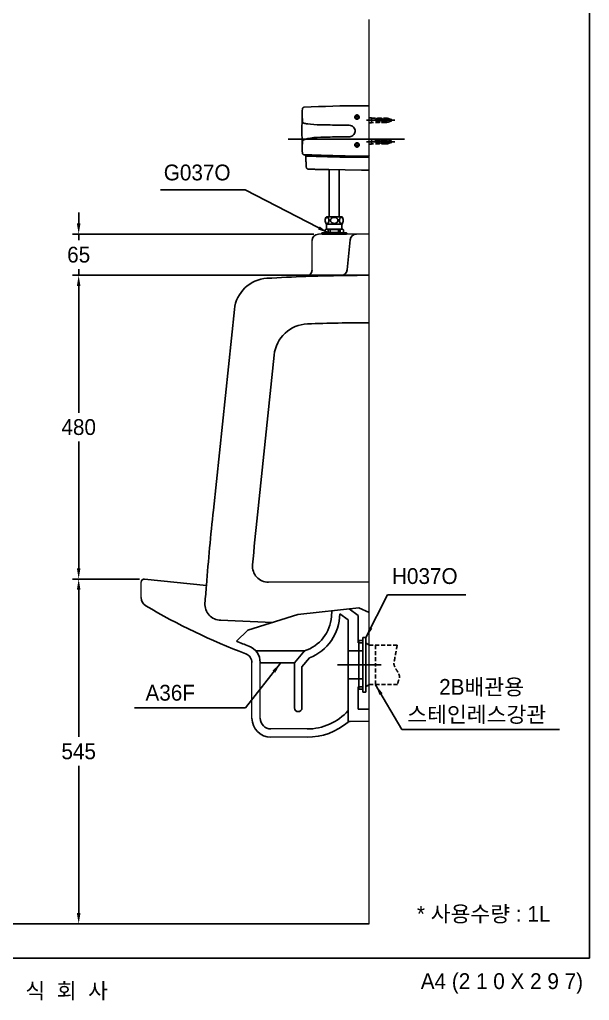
# Model space of a CAD drawing. Header units: millimetres. Extents: x 0 to 3797, y -67 to 2530.
# Drawn here: x 900 to 1800, y -67 to 1483 of the extents above; entities that cross this region are included whole.
import ezdxf
from ezdxf.enums import TextEntityAlignment as Align
from ezdxf.lldxf.tags import DXFTag

# ---------------------------------------------------------------- set-up
doc = ezdxf.new("R2010")
doc.units = ezdxf.units.MM
doc.linetypes.add('DASHED2', pattern=[9.525, 6.35, -3.175])
for name, color, linetype in [('TEXT', 7, 'Continuous'), ('내부선 및 부속', 4, 'Continuous'), ('도각라인', 255, 'Continuous'), ('외형선', 3, 'Continuous'), ('점선', 6, 'DASHED2'), ('중심선', 1, 'DASHED'), ('치수선', 7, 'Continuous')]:
    doc.layers.add(name, color=color, linetype=linetype)
doc.styles.add('____', font='')
doc.styles.add('타이틀', font='H2GTRM.TTF', dxfattribs={"height": 25})
doc.styles.get('____').set_extended_font_data('굴림')
tags = doc.linetypes.add('DASHDOT', pattern=[70, 31, -13, 13, -13]).pattern_tags.tags
tags[10:11] = [DXFTag(74, 4), DXFTag(75, 0), DXFTag(340, '0'), DXFTag(46, 0.0), DXFTag(50, 0.0), DXFTag(44, 0.0), DXFTag(45, 0.0)]
tags[8:9] = [DXFTag(74, 4), DXFTag(75, 0), DXFTag(340, '0'), DXFTag(46, 0.0), DXFTag(50, 0.0), DXFTag(44, 0.0), DXFTag(45, 0.0)]
tags[6:7] = [DXFTag(74, 4), DXFTag(75, 0), DXFTag(340, '0'), DXFTag(46, 0.0), DXFTag(50, 0.0), DXFTag(44, 0.0), DXFTag(45, 0.0)]
tags[4:5] = [DXFTag(74, 4), DXFTag(75, 0), DXFTag(340, '0'), DXFTag(46, 0.0), DXFTag(50, 0.0), DXFTag(44, 0.0), DXFTag(45, 0.0)]
tags = doc.linetypes.add('DASHED', pattern=[25.72, 12.86, -12.86]).pattern_tags.tags
tags[6:7] = [DXFTag(74, 4), DXFTag(75, 0), DXFTag(340, '0'), DXFTag(46, 0.0), DXFTag(50, 0.0), DXFTag(44, 0.0), DXFTag(45, 0.0)]
tags[4:5] = [DXFTag(74, 4), DXFTag(75, 0), DXFTag(340, '0'), DXFTag(46, 0.0), DXFTag(50, 0.0), DXFTag(44, 0.0), DXFTag(45, 0.0)]
doc.dimstyles.new('MSADIM', dxfattribs={"dimtxt": 33, "dimasz": 17, "dimexe": 10, "dimexo": 7.5, "dimgap": 10, "dimtad": 0, "dimtih": 1, "dimtoh": 1, "dimdec": 0, "dimzin": 1, "dimdsep": 46, "dimtxsty": '____', "dimcen": 11.25, "dimadec": 0, "dimazin": 0, "dimtfac": 1, "dimtdec": 0, "dimtix": 1, "dimtmove": 0, "dimatfit": 3, "dimfxl": 0, "dimtolj": 1, "dimtzin": 1, "dimarcsym": 0})

# ---------------------------------------------------------------- blocks, each defined once
blk = doc.blocks.new('*D33')
at = {"layer": '치수선', "color": 0, "linetype": 'Continuous', "lineweight": -2}
for p, q in [((1444.5, 1079), (983.3, 1079)), ((993.3, 1062), (993.3, 861.9)), ((993.3, 616), (993.3, 816.2)), ((1089.5, 599), (983.3, 599))]:
    blk.add_line(p, q, dxfattribs=at)
at = {"layer": '치수선', "color": 0, "linetype": 'Continuous'}
for points in [[(990.4, 1062), (996.1, 1062), (993.3, 1079)], [(990.4, 616), (996.1, 616), (993.3, 599)]]:
    blk.add_solid(points, dxfattribs=at)
at = {"layer": '치수선', "color": 0, "linetype": 'Continuous', "insert": (993.3, 839), "char_height": 25, "attachment_point": 5, "style": '____'}
blk.add_mtext('\\A1;480', dxfattribs=at)
blk = doc.blocks.new('*D32')
at = {"layer": '치수선', "color": 0, "linetype": 'Continuous', "lineweight": -2}
for p, q in [((993.3, 1161), (993.3, 1178)), ((1364.5, 1144), (983.3, 1144)), ((993.3, 1144), (993.3, 1134.4)), ((993.3, 1079), (993.3, 1088.7)), ((1000.8, 1079), (1003.3, 1079)), ((993.3, 1062), (993.3, 1045))]:
    blk.add_line(p, q, dxfattribs=at)
at = {"layer": '치수선', "color": 0, "linetype": 'Continuous'}
for points in [[(990.4, 1161), (996.1, 1161), (993.3, 1144)], [(990.4, 1062), (996.1, 1062), (993.3, 1079)]]:
    blk.add_solid(points, dxfattribs=at)
at = {"layer": '치수선', "color": 0, "linetype": 'Continuous', "insert": (993.3, 1111.5), "char_height": 25, "attachment_point": 5, "style": '____'}
blk.add_mtext('\\A1;65', dxfattribs=at)
blk = doc.blocks.new('*D31')
at = {"layer": '치수선', "color": 0, "linetype": 'Continuous', "lineweight": -2}
for p, q in [((1000.8, 599), (1003.3, 599)), ((993.3, 582), (993.3, 349.4)), ((993.3, 71), (993.3, 303.7)), ((1000.8, 54), (1003.3, 54))]:
    blk.add_line(p, q, dxfattribs=at)
at = {"layer": '치수선', "color": 0, "linetype": 'Continuous'}
for points in [[(990.4, 582), (996.1, 582), (993.3, 599)], [(990.4, 71), (996.1, 71), (993.3, 54)]]:
    blk.add_solid(points, dxfattribs=at)
at = {"layer": '치수선', "color": 0, "linetype": 'Continuous', "insert": (993.3, 326.5), "char_height": 25, "attachment_point": 5, "style": '____'}
blk.add_mtext('\\A1;545', dxfattribs=at)

msp = doc.modelspace()

# ---------------------------------------------------------------- linework, layer by layer
at = {"layer": '내부선 및 부속', "linetype": 'Continuous'}
for p, q in [((1451, 1346.8), (1440, 1347)), ((1451, 1267.6), (1440, 1267.4)), ((1440, 1265.5), (1451, 1265.5)), ((1440, 1245), (1388.4, 1246)), ((1389.1, 1245.8), (1389.1, 1171.5)), ((1404.9, 1245.5), (1404.9, 1171.5)), ((1440, 1245), (1451, 1245.2)), ((1382.9, 1167), (1382.8, 1166.6)), ((1382.8, 1166.6), (1382.8, 1165.8)), ((1382.8, 1165.8), (1382.9, 1164.8)), ((1383, 1167.5), (1382.9, 1167.3)), ((1382.9, 1167.3), (1382.9, 1167)), ((1382.9, 1164.8), (1382.9, 1164.5)), ((1382.9, 1164.5), (1383, 1164.1)), ((1383.1, 1168), (1383, 1167.7)), ((1383, 1167.7), (1383, 1167.5)), ((1383, 1164.1), (1383, 1163.9)), ((1383, 1163.9), (1383.1, 1163.7)), ((1383.2, 1168.2), (1383.1, 1168)), ((1383.1, 1163.7), (1383.2, 1163.5)), ((1383.3, 1168.5), (1383.2, 1168.3)), ((1383.2, 1168.3), (1383.2, 1168.2)), ((1383.2, 1163.5), (1383.2, 1163.3)), ((1383.2, 1163.3), (1383.3, 1163.2)), ((1383.4, 1168.8), (1383.3, 1168.6)), ((1383.3, 1168.6), (1383.3, 1168.5)), ((1383.3, 1163.2), (1383.3, 1163)), ((1383.3, 1163), (1383.4, 1162.9)), ((1383.5, 1168.9), (1383.4, 1168.8)), ((1383.4, 1162.9), (1383.4, 1162.8)), ((1383.4, 1162.8), (1383.5, 1162.6)), ((1383.6, 1169.1), (1383.5, 1169)), ((1383.5, 1169), (1383.5, 1168.9)), ((1383.5, 1162.6), (1383.6, 1162.5)), ((1383.7, 1169.2), (1383.6, 1169.1)), ((1383.6, 1162.5), (1383.6, 1162.4)), ((1383.8, 1169.4), (1383.7, 1169.2)), ((1383.9, 1169.6), (1383.8, 1169.5)), ((1383.8, 1169.5), (1383.8, 1169.4)), ((1384, 1169.7), (1383.9, 1169.6)), ((1384.1, 1169.8), (1384, 1169.7)), ((1384.2, 1169.9), (1384.1, 1169.8)), ((1384.3, 1170), (1384.2, 1170)), ((1384.2, 1170), (1384.2, 1169.9)), ((1384.4, 1170.1), (1384.3, 1170)), ((1384.5, 1170.2), (1384.4, 1170.1)), ((1384.6, 1170.3), (1384.5, 1170.2)), ((1384.6, 1171.5), (1397, 1171.5)), ((1384.7, 1170.3), (1384.6, 1170.3)), ((1384.8, 1170.4), (1384.7, 1170.3)), ((1384.9, 1170.4), (1384.8, 1170.4)), ((1385, 1170.5), (1384.9, 1170.4)), ((1385.1, 1170.5), (1385, 1170.5)), ((1385.4, 1170.6), (1385.1, 1170.5)), ((1385.6, 1170.6), (1385.4, 1170.6)), ((1385.7, 1170.6), (1385.6, 1170.6)), ((1385.9, 1170.6), (1385.7, 1170.6)), ((1386.1, 1170.6), (1385.9, 1170.6)), ((1386.3, 1170.5), (1386.1, 1170.6)), ((1386.4, 1170.5), (1386.3, 1170.5)), ((1386.5, 1170.4), (1386.4, 1170.5)), ((1386.6, 1170.4), (1386.5, 1170.4)), ((1386.7, 1170.3), (1386.6, 1170.4)), ((1386.8, 1170.3), (1386.7, 1170.3)), ((1386.9, 1170.2), (1386.8, 1170.3)), ((1387, 1170.1), (1386.9, 1170.2)), ((1386.9, 1170.2), (1386.9, 1170.2)), ((1387.1, 1170), (1387, 1170.1)), ((1387.2, 1169.9), (1387.1, 1170)), ((1387.3, 1169.8), (1387.2, 1169.9)), ((1387.4, 1169.7), (1387.3, 1169.8)), ((1387.5, 1169.6), (1387.4, 1169.7)), ((1387.5, 1169.5), (1387.5, 1169.6)), ((1387.6, 1169.4), (1387.5, 1169.5)), ((1387.7, 1169.3), (1387.6, 1169.4)), ((1387.8, 1169.2), (1387.7, 1169.3)), ((1387.8, 1169.1), (1387.8, 1169.2)), ((1387.9, 1168.9), (1387.8, 1169.1)), ((1388, 1168.8), (1387.9, 1168.9)), ((1388, 1168.7), (1388, 1168.8)), ((1388.1, 1168.5), (1388, 1168.7)), ((1388.2, 1168.4), (1388.1, 1168.5)), ((1388.2, 1168.3), (1388.2, 1168.4)), ((1388.3, 1168.1), (1388.2, 1168.3)), ((1388.3, 1167.9), (1388.3, 1168.1)), ((1388.4, 1167.7), (1388.3, 1167.9)), ((1388.4, 1167.4), (1388.4, 1167.7)), ((1388.5, 1167.1), (1388.4, 1167.4)), ((1388.6, 1166.8), (1388.5, 1167.1)), ((1388.6, 1165.8), (1388.6, 1166.8)), ((1389.1, 1171.5), (1404.9, 1171.5)), ((1391.1, 1165.5), (1391.3, 1164.8)), ((1391.3, 1164.8), (1391.4, 1164.2)), ((1391.4, 1164.2), (1391.6, 1163.9)), ((1391.7, 1167.8), (1391.5, 1167.5)), ((1391.6, 1163.9), (1391.8, 1163.5)), ((1391.9, 1168.2), (1391.7, 1167.8)), ((1391.8, 1163.5), (1392, 1163.2)), ((1392.1, 1168.5), (1391.9, 1168.2)), ((1392, 1163.2), (1392.2, 1163)), ((1392.4, 1168.8), (1392.1, 1168.5)), ((1392.2, 1163), (1392.6, 1162.6)), ((1392.7, 1169.1), (1392.4, 1168.8)), ((1392.6, 1162.6), (1392.8, 1162.4)), ((1393, 1169.3), (1392.7, 1169.1)), ((1393.4, 1169.6), (1393, 1169.3)), ((1393.7, 1169.8), (1393.4, 1169.6)), ((1394.1, 1170), (1393.7, 1169.8)), ((1394.6, 1170.2), (1394.1, 1170)), ((1395.2, 1170.4), (1394.6, 1170.2)), ((1409.3, 1171.5), (1397, 1171.5)), ((1399.3, 1170.2), (1398.8, 1170.4)), ((1399.8, 1170), (1399.3, 1170.2)), ((1400.2, 1169.8), (1399.8, 1170)), ((1400.6, 1169.6), (1400.2, 1169.8)), ((1400.9, 1169.3), (1400.6, 1169.6)), ((1401.2, 1169.1), (1400.9, 1169.3)), ((1401.1, 1162.4), (1401.4, 1162.6)), ((1401.6, 1168.8), (1401.2, 1169.1)), ((1401.4, 1162.6), (1401.7, 1163)), ((1401.8, 1168.5), (1401.6, 1168.8)), ((1401.7, 1163), (1401.9, 1163.2)), ((1402, 1168.2), (1401.8, 1168.5)), ((1401.9, 1163.2), (1402.1, 1163.5)), ((1402.3, 1167.8), (1402, 1168.2)), ((1402.1, 1163.5), (1402.3, 1163.9)), ((1402.4, 1167.5), (1402.3, 1167.8)), ((1402.3, 1163.9), (1402.5, 1164.2)), ((1402.5, 1164.2), (1402.7, 1164.8)), ((1402.7, 1164.8), (1402.8, 1165.5)), ((1405.4, 1166.8), (1405.3, 1165.8)), ((1405.5, 1167.4), (1405.4, 1167.1)), ((1405.4, 1167.1), (1405.4, 1166.8)), ((1405.6, 1167.9), (1405.5, 1167.7)), ((1405.5, 1167.7), (1405.5, 1167.4)), ((1405.7, 1168.1), (1405.6, 1167.9)), ((1405.8, 1168.4), (1405.7, 1168.3)), ((1405.7, 1168.3), (1405.7, 1168.1)), ((1405.9, 1168.7), (1405.8, 1168.5)), ((1405.8, 1168.5), (1405.8, 1168.4)), ((1406, 1168.8), (1405.9, 1168.7)), ((1406.1, 1169.1), (1406, 1168.9)), ((1406, 1168.9), (1406, 1168.8)), ((1406.2, 1169.2), (1406.1, 1169.1)), ((1406.3, 1169.4), (1406.2, 1169.3)), ((1406.2, 1169.3), (1406.2, 1169.2)), ((1406.4, 1169.5), (1406.3, 1169.4)), ((1406.5, 1169.6), (1406.4, 1169.5)), ((1406.6, 1169.8), (1406.5, 1169.7)), ((1406.5, 1169.7), (1406.5, 1169.6)), ((1406.7, 1169.9), (1406.6, 1169.8)), ((1406.8, 1170), (1406.7, 1169.9)), ((1406.9, 1170.1), (1406.8, 1170)), ((1407, 1170.2), (1406.9, 1170.1)), ((1407.1, 1170.2), (1407, 1170.2)), ((1407.2, 1170.3), (1407.1, 1170.2)), ((1407.3, 1170.3), (1407.2, 1170.3)), ((1407.4, 1170.4), (1407.3, 1170.3)), ((1407.5, 1170.4), (1407.4, 1170.4)), ((1407.6, 1170.5), (1407.5, 1170.4)), ((1407.7, 1170.5), (1407.6, 1170.5)), ((1407.9, 1170.6), (1407.7, 1170.5)), ((1408.1, 1170.6), (1407.9, 1170.6)), ((1408.2, 1170.6), (1408.1, 1170.6)), ((1408.4, 1170.6), (1408.2, 1170.6)), ((1408.6, 1170.6), (1408.4, 1170.6)), ((1408.8, 1170.5), (1408.6, 1170.6)), ((1408.9, 1170.5), (1408.8, 1170.5)), ((1409, 1170.4), (1408.9, 1170.5)), ((1409.1, 1170.4), (1409, 1170.4)), ((1409.2, 1170.3), (1409.1, 1170.4)), ((1409.3, 1170.3), (1409.2, 1170.3)), ((1409.4, 1170.2), (1409.3, 1170.3)), ((1409.5, 1170.1), (1409.4, 1170.2)), ((1409.6, 1170), (1409.5, 1170.1)), ((1409.7, 1170), (1409.6, 1170)), ((1409.8, 1169.9), (1409.7, 1170)), ((1409.9, 1169.8), (1409.8, 1169.9)), ((1409.9, 1169.7), (1409.9, 1169.8)), ((1410, 1169.6), (1409.9, 1169.7)), ((1410.1, 1169.5), (1410, 1169.6)), ((1410.2, 1169.4), (1410.1, 1169.5)), ((1410.3, 1169.2), (1410.2, 1169.4)), ((1410.3, 1169.1), (1410.3, 1169.2)), ((1410.4, 1169), (1410.3, 1169.1)), ((1410.3, 1162.4), (1410.4, 1162.5)), ((1410.5, 1168.9), (1410.4, 1169)), ((1410.4, 1162.6), (1410.5, 1162.8)), ((1410.4, 1162.5), (1410.4, 1162.6)), ((1410.5, 1168.8), (1410.5, 1168.9)), ((1410.6, 1168.6), (1410.5, 1168.8)), ((1410.5, 1162.8), (1410.6, 1162.9)), ((1410.6, 1168.5), (1410.6, 1168.6)), ((1410.7, 1168.3), (1410.6, 1168.5)), ((1410.6, 1163), (1410.7, 1163.2)), ((1410.6, 1162.9), (1410.6, 1163)), ((1410.8, 1168.2), (1410.7, 1168.3)), ((1410.7, 1163.3), (1410.8, 1163.5)), ((1410.7, 1163.2), (1410.7, 1163.3)), ((1410.8, 1168), (1410.8, 1168.2)), ((1410.9, 1167.7), (1410.8, 1168)), ((1410.8, 1163.7), (1410.9, 1163.9)), ((1410.8, 1163.5), (1410.8, 1163.7)), ((1410.9, 1167.5), (1410.9, 1167.7)), ((1411, 1167.3), (1410.9, 1167.5)), ((1410.9, 1163.9), (1411, 1164.1)), ((1411.1, 1167), (1411, 1167.3)), ((1411, 1164.5), (1411.1, 1164.8)), ((1411, 1164.1), (1411, 1164.5)), ((1411.1, 1166.6), (1411.1, 1167)), ((1411.1, 1165.8), (1411.1, 1166.6)), ((1411.1, 1164.8), (1411.1, 1165.8)), ((1382.5, 1151.1), (1384, 1152)), ((1382.5, 1151.1), (1382.5, 1147)), ((1383.6, 1162.4), (1383.7, 1162.3)), ((1383.7, 1162.3), (1383.8, 1162.2)), ((1383.8, 1162.2), (1383.9, 1162)), ((1383.9, 1162), (1383.9, 1161.9)), ((1383.9, 1161.9), (1384, 1161.8)), ((1384, 1161.8), (1384.1, 1161.8)), ((1397, 1152), (1384, 1152)), ((1384.1, 1161.8), (1384.2, 1161.7)), ((1384.2, 1161.7), (1384.3, 1161.6)), ((1384.3, 1161.6), (1384.4, 1161.5)), ((1384.4, 1161.5), (1384.5, 1161.4)), ((1384.5, 1161.4), (1384.6, 1161.4)), ((1384.6, 1161.4), (1384.7, 1161.3)), ((1388.5, 1160), (1384.6, 1160)), ((1384.7, 1161.3), (1384.8, 1161.2)), ((1384.8, 1161.2), (1384.9, 1161.2)), ((1384.9, 1161.2), (1384.9, 1161.1)), ((1384.9, 1161.1), (1385, 1161.1)), ((1385, 1161.1), (1385.1, 1161.1)), ((1385, 1160), (1385, 1152)), ((1385.1, 1161.1), (1385.4, 1161)), ((1385.4, 1161), (1385.6, 1161)), ((1385.6, 1161), (1385.7, 1161)), ((1385.7, 1161), (1385.9, 1161)), ((1385.9, 1161), (1386.1, 1161)), ((1386.1, 1161), (1386.3, 1161.1)), ((1386.3, 1161.1), (1386.4, 1161.1)), ((1386.4, 1161.1), (1386.5, 1161.2)), ((1386.5, 1161.2), (1386.6, 1161.2)), ((1386.6, 1161.2), (1386.7, 1161.3)), ((1386.7, 1161.3), (1386.8, 1161.3)), ((1386.8, 1161.3), (1386.9, 1161.4)), ((1386.9, 1161.4), (1387, 1161.5)), ((1387, 1161.5), (1387.1, 1161.5)), ((1387.1, 1161.5), (1387.2, 1161.6)), ((1387.2, 1161.6), (1387.3, 1161.7)), ((1387.3, 1161.8), (1387.4, 1161.9)), ((1387.3, 1161.7), (1387.3, 1161.8)), ((1387.4, 1161.9), (1387.5, 1162)), ((1387.5, 1151), (1387.5, 1149)), ((1387.5, 1149), (1387.5, 1147)), ((1397, 1160), (1388.5, 1160)), ((1390.5, 1151), (1390.5, 1149)), ((1390.5, 1149), (1390.5, 1147)), ((1392.8, 1162.4), (1393.1, 1162.2)), ((1393.1, 1162.2), (1393.5, 1161.9)), ((1397, 1160), (1405.5, 1160)), ((1397, 1152), (1410, 1152)), ((1400.5, 1161.9), (1400.8, 1162.2)), ((1400.8, 1162.2), (1401.1, 1162.4)), ((1403.5, 1151), (1403.5, 1149)), ((1403.5, 1149), (1403.5, 1147)), ((1405.5, 1160), (1409.3, 1160)), ((1406.4, 1162), (1406.5, 1161.9)), ((1406.5, 1161.9), (1406.6, 1161.8)), ((1406.5, 1151), (1406.5, 1149)), ((1406.5, 1149), (1406.5, 1147)), ((1406.6, 1161.8), (1406.7, 1161.7)), ((1406.7, 1161.7), (1406.8, 1161.6)), ((1406.8, 1161.6), (1406.9, 1161.5)), ((1406.9, 1161.5), (1406.9, 1161.5)), ((1406.9, 1161.5), (1407, 1161.4)), ((1407, 1161.4), (1407.1, 1161.3)), ((1407.1, 1161.3), (1407.2, 1161.3)), ((1407.2, 1161.3), (1407.3, 1161.2)), ((1407.3, 1161.2), (1407.4, 1161.2)), ((1407.4, 1161.2), (1407.5, 1161.1)), ((1407.5, 1161.1), (1407.6, 1161.1)), ((1407.6, 1161.1), (1407.9, 1161)), ((1407.9, 1161), (1408.1, 1161)), ((1408.1, 1161), (1408.2, 1161)), ((1408.2, 1161), (1408.4, 1161)), ((1408.4, 1161), (1408.6, 1161)), ((1408.6, 1161), (1408.8, 1161.1)), ((1408.8, 1161.1), (1408.9, 1161.1)), ((1408.9, 1161.1), (1409, 1161.1)), ((1409, 1161.1), (1409.1, 1161.2)), ((1409, 1160), (1409, 1152)), ((1409.1, 1161.2), (1409.2, 1161.2)), ((1409.2, 1161.2), (1409.3, 1161.3)), ((1409.3, 1161.3), (1409.4, 1161.4)), ((1409.4, 1161.4), (1409.5, 1161.4)), ((1409.5, 1161.4), (1409.6, 1161.5)), ((1409.6, 1161.6), (1409.7, 1161.7)), ((1409.6, 1161.5), (1409.6, 1161.6)), ((1409.7, 1161.7), (1409.8, 1161.8)), ((1409.8, 1161.8), (1409.9, 1161.8)), ((1409.9, 1161.8), (1410, 1161.9)), ((1410, 1161.9), (1410.1, 1162)), ((1411.5, 1151.1), (1410, 1152)), ((1410.1, 1162.2), (1410.2, 1162.3)), ((1410.1, 1162), (1410.1, 1162.2)), ((1410.2, 1162.3), (1410.3, 1162.4)), ((1411.5, 1151.1), (1411.5, 1147)), ((1416, 1146), (1378, 1146)), ((1378, 1144), (1397, 1144)), ((1378, 1144), (1397, 1144)), ((1381.5, 1146), (1381.6, 1146)), ((1416, 1144), (1397, 1144)), ((1416, 1144), (1397, 1144)), ((1412.4, 1146), (1412.5, 1146)), ((1260.7, 518.4), (1339.6, 542.8)), ((1339.6, 542.8), (1435.9, 553.5)), ((1393.1, 548.7), (1392.4, 539.8)), ((1405.6, 543.9), (1419, 534.3)), ((1420.4, 551.8), (1435, 541.4)), ((1435.9, 553.5), (1452, 546.3)), ((1419, 534.3), (1419, 441.4)), ((1435, 541.4), (1435, 498.4)), ((1242.5, 500.6), (1260.7, 518.4)), ((1435, 498.4), (1442, 498.4)), ((1436, 501.9), (1442, 501.9)), ((1436, 501.9), (1436, 463.4)), ((1447, 506.4), (1442, 506.4)), ((1442, 506.4), (1442, 463.4)), ((1442, 498.4), (1442, 428.4)), ((1447, 506.4), (1447, 463.4)), ((1447, 498.4), (1452, 494.4)), ((1273.1, 485.4), (1350, 485.4)), ((1350, 485.4), (1334, 466.4)), ((1419, 485.4), (1442, 485.4)), ((1280, 466.4), (1334, 466.4)), ((1334, 466.4), (1334, 395.4)), ((1357.7, 474.3), (1346, 460.4)), ((1346, 460.4), (1346, 395.4)), ((1436, 424.9), (1436, 463.4)), ((1442, 420.4), (1442, 463.4)), ((1447, 420.4), (1447, 463.4)), ((1419, 441.4), (1419, 373)), ((1419, 441.4), (1442, 441.4)), ((1435, 428.4), (1442, 428.4)), ((1435, 428.4), (1435, 393.4)), ((1436, 424.9), (1442, 424.9)), ((1447, 420.4), (1442, 420.4)), ((1447, 428.4), (1452, 432.4)), ((1452, 393.4), (1435, 393.4))]:
    msp.add_line(p, q, dxfattribs=at)
at = {"layer": '내부선 및 부속'}
for p, q in [((1422.1, 1135), (1417.4, 1087.7)), ((1275.6, 700.4), (1302.1, 953)), ((1216.7, 534.1), (1299.9, 530.5))]:
    msp.add_line(p, q, dxfattribs=at)
at = {"layer": '내부선 및 부속', "linetype": 'Continuous', "lineweight": 18}
for p, q in [((1452, 594), (1292.9, 594)), ((1280, 379), (1280, 466.9)), ((1354, 362), (1297, 362))]:
    msp.add_line(p, q, dxfattribs=at)
at = {"layer": '내부선 및 부속', "linetype": 'Continuous'}
for centre, radius, start, end in [((2346, 1307), 1000, 178.51, 181.3928), ((2346, 1307), 1000, 178.0203, 178.51), ((1450, -662.3), 2009.4, 90.2851, 92.8677), ((1451, 1345.8), 1, 0, 89), ((1433, 1329), 1.7, 0, 180), ((1433, 1329), 1.7, 180, 0), ((1433, 1285), 1.7, 0, 180), ((2346, 1307), 1000, 181.3928, 181.9797), ((1433, 1285), 1.7, 180, 0), ((1450, 3276.4), 2009.4, 267.1323, 267.1474), ((1451, 1246.2), 1, 271, 0), ((1392.7, 1165.7), 9.98, 144.4985, 179.7412), ((1392.7, 1165.7), 9.98, 179.7412, 214.8682), ((1383.2, 1165.3), 5.48, 322.4236, 4.714), ((1394.9, 1165.8), 3.73, 153.456, 184.8193), ((1396.5, 1165.9), 4.7, 84.3415, 106.5393), ((1397.4, 1165.9), 4.7, 73.4607, 95.6585), ((1399.1, 1165.8), 3.73, 355.1807, 26.544), ((1410.8, 1165.3), 5.48, 175.286, 217.5764), ((1401.2, 1165.7), 9.98, 0.2588, 35.5015), ((1401.2, 1165.7), 9.98, 325.1318, 0.2588), ((1381.5, 1147), 1, 275.4232, 0), ((1385, 1149.7), 3.63, 226.537, 313.5656), ((1384, 1145.6), 6.43, 57.6144, 90.4948), ((1389, 1145.5), 5.72, 74.7919, 105.2081), ((1389, 1152.6), 5.72, 254.7919, 285.2081), ((1396.3, 1118.3), 33.2, 88.77, 100.0274), ((1396.3, 1179.8), 33.2, 259.9726, 271.23), ((1397, 1167.9), 6.92, 239.3391, 269.8436), ((1396.9, 1167.9), 6.92, 270.1564, 300.6609), ((1397.7, 1118.3), 33.2, 79.9726, 91.23), ((1397.7, 1179.8), 33.2, 268.77, 280.0274), ((1405, 1145.5), 5.72, 74.7919, 105.2081), ((1405, 1152.6), 5.72, 254.7919, 285.2081), ((1409.9, 1145.6), 6.43, 89.5052, 122.3856), ((1409, 1149.7), 3.63, 226.4344, 313.463), ((1412.5, 1147), 1, 180, 264.5768), ((1378, 1145), 1, 90, 180), ((1378, 1145), 1, 180, 270), ((1416, 1145), 1, 0, 90), ((1416, 1145), 1, 270, 0), ((1330.6, 544.2), 75, 291.1982, 359.7775), ((1330.6, 544.2), 62, 288.2609, 355.8809), ((1340, 395.4), 6, 180, 0)]:
    msp.add_arc(centre, radius, start, end, dxfattribs=at)
at = {"layer": '내부선 및 부속', "linetype": 'Continuous', "extrusion": (0, 0, -1)}
for centre, start, end in [((-1433, 1329), 0, 180), ((-1433, 1329), 180, 0), ((-1433, 1285), 0, 180), ((-1433, 1285), 180, 0)]:
    msp.add_arc(centre, 2.1, start, end, dxfattribs=at)
at = {"layer": '내부선 및 부속'}
for centre, radius, start, end in [((1432, 1134), 10, 90, 174.4373), ((1407.5, 1088.7), 10, 270.9241, 354.4373), ((1452, -1671), 2750, 90, 92.0764), ((1356.8, 947.3), 55, 92.0789, 174.0209), ((1452, -1676), 2680, 90, 92.0789), ((1452, -1676), 2680, 92.0764, 92.0789), ((6178.8, 186.9), 4930, 174.0209, 174.9457), ((1292.9, 619), 25, 174.9457, 270), ((6178.8, 186.9), 5000, 175.387, 175.7103), ((1217.7, 559), 25, 175.7103, 270), ((1609.1, 1417), 987, 248.193, 249.3992), ((1252, 466.9), 28, 0, 69.3992), ((1299.8, 571.5), 100, 299.7546, 300.3331), ((1354, 449), 87, 270, 318.3494), ((1297, 379), 17, 180, 270)]:
    msp.add_arc(centre, radius, start, end, dxfattribs=at)
at = {"layer": '내부선 및 부속', "linetype": 'Continuous'}
for centre, ratio in [((1451, 1268.6), 0.999872), ((1451, 1265.5), 0.052336)]:
    msp.add_ellipse(centre, major_axis=(-1, 0), ratio=ratio, start_param=1.58825, end_param=3.141593, dxfattribs=at)
for points, knots in [([(1346.9, 1321.4), (1346.7, 1322.9), (1346.7, 1324.8), (1346.5, 1327.8), (1346.5, 1329.1), (1346.3, 1332), (1346.3, 1333), (1346.3, 1333), (1346.3, 1333), (1346.3, 1333)], [0, 0, 0, 0, 0.249951, 0.249951, 0.499902, 0.499902, 0.999805, 0.999805, 1, 1, 1, 1]), ([(1349.4, 1344.5), (1349, 1344.5), (1348.3, 1344.4), (1347.4, 1343.7), (1346.7, 1342.7), (1346.6, 1342), (1346.6, 1341.7)], [0, 0, 0, 0, 0.241166, 0.499983, 0.75881, 1, 1, 1, 1]), ([(1375.7, 1316.8), (1368, 1317), (1360.6, 1317.4), (1352.6, 1318.5), (1350.5, 1319), (1347.7, 1320.1), (1346.9, 1320.7), (1346.9, 1321.4)], [0, 0, 0, 0, 0.5, 0.5, 0.75, 0.75, 1, 1, 1, 1]), ([(1430.5, 1331.5), (1430.2, 1331.2), (1430, 1330.9), (1429.6, 1330.2), (1429.5, 1329.8), (1429.5, 1329.4), (1429.5, 1329.3), (1429.5, 1329.2), (1429.5, 1329)], [0, 0, 0, 0, 0.429873, 0.429873, 0.859731, 0.859731, 0.859731, 1, 1, 1, 1]), ([(1429.5, 1329), (1429.5, 1328.6), (1429.5, 1328.2), (1429.8, 1327.5), (1430, 1327.2), (1430.5, 1326.5), (1430.8, 1326.3), (1431.4, 1325.9), (1431.8, 1325.7), (1432.6, 1325.5), (1433, 1325.5), (1433.8, 1325.6), (1434.1, 1325.7), (1434.8, 1326.1), (1435.2, 1326.3), (1435.4, 1326.6)], [0, 0, 0, 0, 0.143403, 0.143403, 0.286807, 0.286807, 0.430186, 0.430186, 0.573492, 0.573492, 0.716717, 0.716717, 0.859876, 0.859876, 1, 1, 1, 1]), ([(1436.5, 1329), (1436.5, 1329.4), (1436.4, 1329.8), (1436.1, 1330.6), (1435.9, 1330.9), (1435.5, 1331.5), (1435.2, 1331.8), (1434.5, 1332.2), (1434.1, 1332.4), (1433.3, 1332.5), (1432.9, 1332.6), (1432.2, 1332.5), (1431.8, 1332.4), (1431.1, 1332), (1430.8, 1331.8), (1430.5, 1331.5)], [0, 0, 0, 0, 0.143372, 0.143372, 0.286744, 0.286744, 0.430111, 0.430111, 0.573399, 0.573399, 0.716565, 0.716565, 0.859633, 0.859633, 1, 1, 1, 1]), ([(1435.4, 1326.6), (1435.7, 1326.8), (1435.9, 1327.2), (1436.3, 1327.9), (1436.4, 1328.3), (1436.4, 1328.6), (1436.5, 1328.8), (1436.5, 1328.9), (1436.5, 1329)], [0, 0, 0, 0, 0.429407, 0.429407, 0.8588, 0.8588, 0.8588, 1, 1, 1, 1]), ([(1375.7, 1297.2), (1385.4, 1297.5), (1395.2, 1297.6), (1407.4, 1297.8), (1409.8, 1297.9), (1414.7, 1297.9), (1417.2, 1298), (1420.8, 1298), (1422, 1298), (1424.4, 1298.6), (1425.6, 1299.2), (1428.5, 1301.5), (1429.8, 1304), (1430.1, 1308.9), (1429.2, 1311.4), (1426.6, 1314.2), (1425.6, 1314.9), (1423.2, 1315.8), (1422, 1316), (1419.5, 1316.1), (1418.2, 1316.1), (1415.7, 1316.1), (1414.5, 1316.2), (1410.7, 1316.2), (1408.2, 1316.3), (1395.7, 1316.5), (1385.7, 1316.7), (1375.7, 1316.8)], [0, 0, 0, 0, 0.25, 0.25, 0.3125, 0.3125, 0.375, 0.375, 0.40625, 0.40625, 0.4375, 0.4375, 0.5, 0.5, 0.5625, 0.5625, 0.59375, 0.59375, 0.625, 0.625, 0.65625, 0.65625, 0.6875, 0.6875, 0.75, 0.75, 1, 1, 1, 1]), ([(1346.3, 1282.7), (1346.3, 1282.7), (1346.3, 1282.7), (1346.3, 1282.7), (1346.4, 1285.5), (1346.9, 1291.1)], [0, 0, 0, 0, 0.000217, 0.000217, 1, 1, 1, 1]), ([(1346.9, 1291.1), (1346.9, 1291.7), (1347.7, 1292.4), (1350.5, 1293.8), (1352.7, 1294.5), (1360.6, 1296.3), (1368, 1297.1), (1375.7, 1297.2)], [0, 0, 0, 0, 0.25, 0.25, 0.5, 0.5, 1, 1, 1, 1]), ([(1430.5, 1287.5), (1430.2, 1287.2), (1430, 1286.9), (1429.6, 1286.2), (1429.5, 1285.8), (1429.5, 1285.4), (1429.5, 1285.3), (1429.5, 1285.2), (1429.5, 1285)], [0, 0, 0, 0, 0.432812, 0.432812, 0.865615, 0.865615, 0.865615, 1, 1, 1, 1]), ([(1436.5, 1285), (1436.5, 1285.4), (1436.4, 1285.8), (1436.1, 1286.6), (1435.9, 1286.9), (1435.5, 1287.5), (1435.2, 1287.8), (1434.5, 1288.2), (1434.1, 1288.4), (1433.4, 1288.5), (1432.9, 1288.6), (1432.2, 1288.5), (1431.8, 1288.4), (1431.1, 1288), (1430.8, 1287.8), (1430.5, 1287.5)], [0, 0, 0, 0, 0.142985, 0.142985, 0.285974, 0.285974, 0.428894, 0.428894, 0.571728, 0.571728, 0.714518, 0.714518, 0.857315, 0.857315, 1, 1, 1, 1]), ([(1346.6, 1272.4), (1346.6, 1272.1), (1346.7, 1271.3), (1347.4, 1270.4), (1348.3, 1269.7), (1349, 1269.6), (1349.4, 1269.5)], [0, 0, 0, 0, 0.24119, 0.500017, 0.758834, 1, 1, 1, 1]), ([(1429.5, 1285), (1429.5, 1284.6), (1429.5, 1284.2), (1429.8, 1283.5), (1430, 1283.2), (1430.5, 1282.5), (1430.8, 1282.3), (1431.4, 1281.9), (1431.8, 1281.7), (1432.6, 1281.5), (1433, 1281.5), (1433.8, 1281.6), (1434.1, 1281.7), (1434.8, 1282.1), (1435.2, 1282.3), (1435.5, 1282.6)], [0, 0, 0, 0, 0.143059, 0.143059, 0.286121, 0.286121, 0.429124, 0.429124, 0.572015, 0.572015, 0.714821, 0.714821, 0.857614, 0.857614, 1, 1, 1, 1]), ([(1435.5, 1282.6), (1435.7, 1282.9), (1436, 1283.2), (1436.3, 1283.9), (1436.4, 1284.3), (1436.4, 1284.7), (1436.5, 1284.8), (1436.5, 1284.9), (1436.5, 1285)], [0, 0, 0, 0, 0.432463, 0.432463, 0.86492, 0.86492, 0.86492, 1, 1, 1, 1]), ([(1349.9, 1269.5), (1350.2, 1269.5), (1350.7, 1269.4), (1351.3, 1269), (1351.7, 1268.3), (1351.8, 1267.9), (1351.9, 1267.6)], [0, 0, 0, 0, 0.240869, 0.499469, 0.758361, 1, 1, 1, 1]), ([(1388.4, 1268.3), (1387.5, 1268.3), (1385, 1268.4), (1381.3, 1268.5), (1377.3, 1268.6), (1373.7, 1268.7), (1370.1, 1268.8), (1366.9, 1268.9), (1363.9, 1269), (1361.5, 1269.1), (1359.8, 1269.2), (1358.2, 1269.2), (1356.3, 1269.3), (1354.4, 1269.4), (1352.8, 1269.4), (1351.5, 1269.5), (1350.6, 1269.5), (1350.1, 1269.5), (1350, 1269.5), (1350, 1269.5)], [0, 0, 0, 0, 0.045669, 0.126242, 0.181857, 0.252096, 0.314761, 0.377108, 0.439394, 0.501979, 0.533295, 0.564518, 0.626627, 0.688762, 0.751085, 0.813191, 0.875205, 0.937626, 1, 1, 1, 1]), ([(1388.4, 1266.4), (1387.4, 1266.4), (1385.4, 1266.5), (1382.5, 1266.6), (1379.8, 1266.6), (1377.4, 1266.7), (1375.1, 1266.8), (1373.1, 1266.9), (1371.2, 1266.9), (1369.6, 1267), (1368.1, 1267), (1366.9, 1267.1), (1365.8, 1267.1), (1364.9, 1267.1), (1364.1, 1267.2), (1363.4, 1267.2), (1362.9, 1267.2), (1359.1, 1267.4), (1353.7, 1267.5), (1351.9, 1267.6), (1351.9, 1267.6)], [0, 0, 0, 0, 0.053507, 0.10407, 0.151685, 0.196349, 0.238059, 0.27682, 0.312633, 0.345499, 0.375415, 0.402379, 0.42639, 0.447448, 0.465552, 0.480703, 0.4929, 0.502144, 0.762414, 1, 1, 1, 1]), ([(1352.8, 1250.3), (1352.8, 1249.9), (1352.9, 1249.2), (1353.4, 1248.2), (1354.3, 1247.3), (1354.9, 1246.9), (1355.3, 1246.8)], [0, 0, 0, 0, 0.235233, 0.486738, 0.745161, 1, 1, 1, 1]), ([(1355.3, 1246.8), (1355.4, 1246.7), (1355.7, 1246.7), (1356.6, 1246.7), (1358.1, 1246.6), (1360.1, 1246.6), (1362.6, 1246.5), (1365.5, 1246.5), (1368.8, 1246.4), (1372.5, 1246.3), (1376.4, 1246.2), (1380.5, 1246.2), (1384.5, 1246.1), (1387.2, 1246), (1388.4, 1246)], [0, 0, 0, 0, 0.084991, 0.169975, 0.254677, 0.339468, 0.424031, 0.508193, 0.592768, 0.676811, 0.760637, 0.844799, 0.928313, 1, 1, 1, 1])]:
    msp.add_open_spline(points, degree=3, knots=knots, dxfattribs=at)
for points, degree in [([(1351.9, 1267.7), (1352.8, 1250.2)], 1), ([(1388.4, 1268.3), (1405.6, 1267.7), (1422.8, 1267.4), (1440, 1267.4)], 3), ([(1440, 1265.5), (1414.2, 1265.6), (1388.4, 1266.4)], 2)]:
    msp.add_open_spline(points, degree=degree, dxfattribs=at)
at = {"layer": '도각라인', "color": 7}
for p in [(1800, 2530), (0, 0)]:
    msp.add_line(p, (1800, 0), dxfattribs=at)
at = {"layer": '외형선', "linetype": 'Continuous', "lineweight": 18}
for p, q in [((1452, 54), (1452, 1483.1)), ((1362, 1087.2), (1362, 1134)), ((1452, 1144), (1372, 1144)), ((1452, 1144), (1372, 1144)), ((1092, 569.6), (1092, 594)), ((1267, 379), (1267, 466.9)), ((1452, 374), (1422, 374)), ((1354, 349), (1297, 349))]:
    msp.add_line(p, q, dxfattribs=at)
at = {"layer": '외형선', "linetype": 'Continuous'}
for p in [(1378, 1144), (1378, 1144), (1416, 1144), (1416, 1144)]:
    msp.add_line(p, (1397, 1144), dxfattribs=at)
at = {"layer": '외형선'}
for p, q in [((1206, 707.7), (1239.2, 1025.1)), ((1097.5, 599), (1195, 589)), ((91.7, 54), (1452, 54))]:
    msp.add_line(p, q, dxfattribs=at)
for centre, radius, start, end in [((1372, 1134), 10, 90, 180), ((1352, 1087.2), 10, 272.0764, 0), ((1294, 1019.4), 55, 93.3622, 174.0209), ((1452, -1671), 2750, 92.0764, 93.3622), ((6178.8, 186.9), 5000, 174.0209, 175.387), ((1097, 594), 5, 84.1585, 180), ((1107, 569.6), 15, 180, 239.3508), ((1609.1, 1417), 1000, 239.3508, 249.3992), ((1252, 466.9), 15, 0, 69.3992), ((1297, 379), 30, 180, 270), ((1354, 449), 100, 270, 310.3676), ((1422, 369), 5, 90, 130.3676)]:
    msp.add_arc(centre, radius, start, end, dxfattribs=at)
at = {"layer": '점선'}
for p, q in [((1452, 1327.9), (1456, 1327.9)), ((1456, 1320.2), (1452, 1320.2)), ((1456, 1320.2), (1456, 1327.9)), ((1456, 1327.4), (1478.2, 1327.4)), ((1478.2, 1320.6), (1456, 1320.6)), ((1461, 1323.3), (1461, 1324.8)), ((1461, 1324.8), (1478.2, 1324.8)), ((1478.2, 1323.3), (1461, 1323.3)), ((1468.1, 1325.8), (1468.2, 1325.7)), ((1472, 1325.7), (1472.1, 1325.8)), ((1472, 1321), (1472.1, 1320.9)), ((1478.2, 1324.8), (1481, 1324.8)), ((1481, 1323.3), (1478.2, 1323.3)), ((1481, 1324.8), (1481, 1323.3)), ((1483.5, 1326.5), (1487.5, 1325)), ((1487.5, 1323.1), (1483.5, 1321.6)), ((1452, 1293.9), (1456, 1293.9)), ((1456, 1286.2), (1456, 1293.9)), ((1456, 1293.4), (1478.2, 1293.4)), ((1478.2, 1286.6), (1456, 1286.6)), ((1461, 1289.3), (1461, 1290.8)), ((1461, 1290.8), (1478.2, 1290.8)), ((1478.2, 1289.3), (1461, 1289.3)), ((1468.1, 1291.8), (1468.2, 1291.7)), ((1472, 1291.7), (1472.1, 1291.8)), ((1472, 1287), (1472.1, 1286.9)), ((1478.2, 1290.8), (1481, 1290.8)), ((1481, 1289.3), (1478.2, 1289.3)), ((1481, 1290.8), (1481, 1289.3)), ((1483.5, 1292.5), (1487.5, 1291)), ((1487.5, 1289.1), (1483.5, 1287.6)), ((1456, 1286.2), (1452, 1286.2)), ((1496.4, 494.4), (1452, 494.4)), ((1462, 494.4), (1462, 463.4)), ((1462, 432.4), (1462, 463.4)), ((1496.8, 432.4), (1452, 432.4))]:
    msp.add_line(p, q, dxfattribs=at)
for centre in [(1464.3, 1326.4), (1464.3, 1321.6), (1468.2, 1326.4), (1468.2, 1321.6), (1472.1, 1326.4), (1472.1, 1321.6), (1476, 1326.4), (1476, 1321.6), (1464.3, 1292.4), (1464.3, 1287.6), (1468.2, 1292.4), (1468.2, 1287.6), (1472.1, 1292.4), (1472.1, 1287.6), (1476, 1292.4), (1476, 1287.6)]:
    msp.add_circle(centre, 0.7, dxfattribs=at)
for centre, radius, start, end in [((1478.2, 1312.4), 15, 69.3045, 90), ((1478.2, 1335.6), 15, 270, 290.6954), ((1487.1, 1324), 1, 290.6954, 69.3045), ((1478.2, 1278.4), 15, 69.3045, 90), ((1478.2, 1301.6), 15, 270, 290.6954), ((1487.1, 1290), 1, 290.6954, 69.3045)]:
    msp.add_arc(centre, radius, start, end, dxfattribs=at)
msp.add_spline([(1496.4, 494.4), (1496, 492), (1495.5, 489.7), (1495.1, 487.3), (1494.7, 485), (1494.3, 482.6), (1493.8, 480.3), (1493.4, 478), (1493, 475.6), (1492.6, 473.3), (1492.2, 470.9), (1491.7, 468.6), (1491.4, 466.8), (1491.3, 466.3), (1491.4, 463.9), (1492, 461.7), (1493, 459.4), (1494.2, 457.1), (1495.6, 454.9), (1497, 452.7), (1498.3, 450.5), (1499.3, 448.2), (1499.9, 446), (1500, 443.7), (1499.7, 442.3), (1499.5, 441.5), (1498.8, 439.2), (1498.1, 436.9), (1497.5, 434.6), (1496.8, 432.4)], degree=3, dxfattribs=at)
at = {"layer": '중심선', "linetype": 'DASHDOT'}
for p, q in [((1492.7, 1324), (1447.9, 1324)), ((1324, 1294), (1501.9, 1294)), ((1324, 1294), (1507.9, 1294)), ((1492.7, 1290), (1447.9, 1290)), ((1471.2, 463.4), (1402, 463.4))]:
    msp.add_line(p, q, dxfattribs=at)

# ---------------------------------------------------------------- texts
at = {"layer": 'TEXT', "style": '타이틀'}
for s, p in [('* 사용수량 : 1L', (1633, 69.8)), ('계  림  주  식  회  사', (900, -51.7))]:
    msp.add_text(s, height=25, dxfattribs=at).set_placement(p, align=Align.MIDDLE_CENTER)
msp.add_text('A4 (2 1 0 X 2 9 7)', height=25, dxfattribs=at).set_placement((1790, -36.5), align=Align.MIDDLE_RIGHT)
at = {"layer": 'TEXT', "char_height": 25, "width": 380.447, "attachment_point": 1, "line_spacing_factor": 0.963855, "style": '타이틀'}
for s, insert in [('\\A1;G037O', (1127.7, 1254)), ('\\A1;H037O', (1488.2, 616.2)), ('\\A1;2B배관용', (1562.7, 441)), ('\\A1;A36F', (1098.8, 431.8)), ('\\A1;스테인레스강관', (1512.2, 397.5))]:
    msp.add_mtext(s, dxfattribs=dict(at, insert=insert))

# ---------------------------------------------------------------- dimensions: what is measured, and where the dimension line sits
at = {"layer": '치수선', "linetype": 'Continuous'}
for base, p1, p2, picture, middle in [((993.3, 1079), (1372, 1144), (993.3, 1079), '*D32', (993.3, 1111.5)), ((993.3, 599), (1452, 1079), (1097, 599), '*D33', (993.3, 839)), ((993.3, 54), (993.3, 599), (993.3, 54), '*D31', (993.3, 326.5))]:
    dim = msp.add_linear_dim(base=base, p1=p1, p2=p2, angle=90, dimstyle='MSADIM', override={"dimtxt": 25}, dxfattribs=at)
    dim.commit()
    dim.dimension.update_dxf_attribs({"geometry": picture, "text_midpoint": middle})

# ---------------------------------------------------------------- leaders
for points in [[(1387.7, 1146), (1256.5, 1213.9), (1122.3, 1213.9)], [(1447.1, 506.5), (1480.9, 574.1), (1604.6, 574.1)], [(1312.1, 466), (1257, 395.3), (1081.2, 395.3)], [(1462.3, 431.8), (1503.7, 361.1), (1752.6, 361.1)]]:
    msp.add_leader(points, dimstyle='MSADIM', override={"dimtxt": 25}, dxfattribs=at)

doc.saveas('drawing.dxf')
